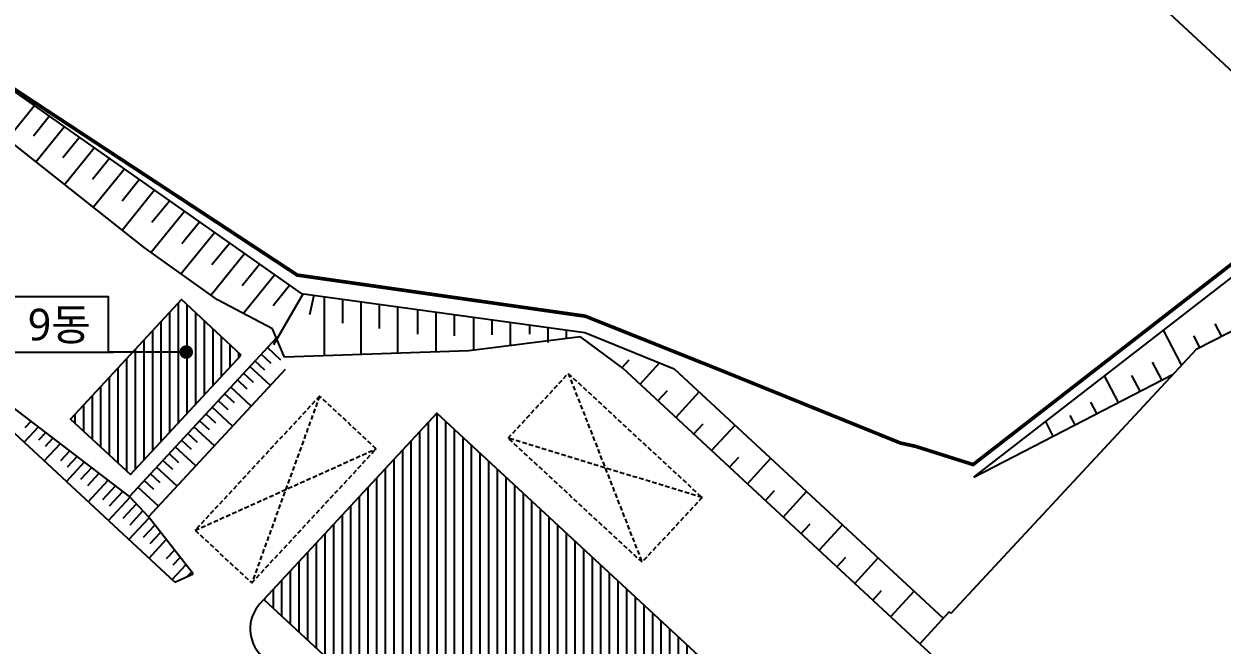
# Model space of a CAD drawing. Header units: millimetres. Extents: x 0 to 841000, y 0 to 594000.
# Drawn here: x 338204 to 470579, y 396028 to 464667 of the extents above; entities that cross this region are included whole.
import ezdxf
from ezdxf.enums import TextEntityAlignment as Align
from ezdxf.xclip import XClip

# ---------------------------------------------------------------- set-up
doc = ezdxf.new("R2010")
doc.units = ezdxf.units.MM
doc.header["$LTSCALE"] = 1000
doc.header["$XCLIPFRAME"] = 0
doc.linetypes.add('XR-SITE PLAN$0$DASHED', pattern=[0.75, 0.5, -0.25])
doc.linetypes.add('XR-SITE PLAN$0$PHANTOM-GAUN', pattern=[30, 20, -2, 2, -2, 2, -2])
doc.layers.get('Defpoints').update_dxf_attribs({"color": 137})
for name, color, linetype in [('SYM-LEAD', 6, 'Continuous'), ('TEXT', 3, 'Continuous'), ('XR-PLAN$0$WALL-D', 8, 'Continuous'), ('XR-SITE PLAN$0$ETC-8', 8, 'Continuous'), ('XR-SITE PLAN$0$건물', 3, 'Continuous'), ('XR-SITE PLAN$0$대지경계선', 2, 'XR-SITE PLAN$0$PHANTOM-GAUN'), ('XR-SITE PLAN$0$입면선', 8, 'Continuous'), ('XR-SITE PLAN$0$획지경계선', 8, 'Continuous'), ('일반형 주차', 5, 'Continuous')]:
    doc.layers.add(name, color=color, linetype=linetype)
doc.styles.add('$0$스타일1', font='malgun.ttf')
doc.styles.add('스타일1', font='malgun.ttf')
doc.dimstyles.new('DIM-QD 1', dxfattribs={"dimtxt": 3, "dimasz": 1.5, "dimexe": 1, "dimexo": 0, "dimgap": 1, "dimtad": 1, "dimdec": 3, "dimdsep": 46, "dimlunit": 6, "dimtxsty": '$0$스타일1', "dimblk1": 'ARCHTICK', "dimblk2": 'ARCHTICK', "dimsah": 1, "dimcen": 0, "dimclrd": 256, "dimclre": 256, "dimclrt": 3, "dimazin": 2, "dimtfac": 1, "dimtdec": 3, "dimtix": 1, "dimtmove": 2, "dimatfit": 3, "dimldrblk": 'ARCHTICK', "dimfxl": 1, "dimtolj": 1, "dimtzin": 0, "dimarcsym": 0})

# ---------------------------------------------------------------- blocks, each defined once
blk = doc.blocks.new('_ARCHTICK')
at = {"color": 0, "linetype": 'ByBlock', "const_width": 0.15}
blk.add_lwpolyline([(-0.5, -0.5), (0.5, 0.5)], dxfattribs=at)
blk = doc.blocks.new('XR-PLAN$0$sheet-line')
at = {"layer": 'Defpoints'}
blk.add_lwpolyline([(168200, -356400), (0, -356400), (0, -237600), (168200, -237600)], close=True, dxfattribs=at)
blk = doc.blocks.new('XR-PLAN')
at = {"layer": 'Defpoints'}
for points in [[(345700, 114600), (483100, 114600), (483100, 4200), (345700, 4200)], [(461100, 25700), (361500, 25700), (361500, 102300), (461100, 102300)]]:
    blk.add_lwpolyline(points, close=True, dxfattribs=at)
at = {"layer": 'XR-PLAN$0$WALL-D'}
for p in [(336400, 356400), (504600, 356400)]:
    blk.add_blockref('XR-PLAN$0$sheet-line', p, dxfattribs=at)
blk = doc.blocks.new('A$Ca532a4fe')
at = {"layer": 'TEXT', "color": 7}
blk.add_lwpolyline([(237562, -121891), (248420, -121891), (248420, -115792), (237562, -115792)], close=True, dxfattribs=at)

msp = doc.modelspace()

# ---------------------------------------------------------------- hatches: boundary and pattern name
at = {"layer": 'XR-SITE PLAN$0$ETC-8'}
h = msp.add_hatch(dxfattribs=at)
h.set_pattern_fill('ANSI31', color=256, scale=300, angle=45)
h.paths.add_polyline_path([(334363, 380366), (329011, 385330), (320783, 376458), (326135, 371494)])
h.paths.add_polyline_path([(383832, 421657), (364718, 401047), (405166, 363534), (424280, 384144)])
h.paths.add_polyline_path([(362210, 428076), (355603, 434204), (343355, 420997), (349962, 414869)])
h.paths.add_polyline_path([(471860, 297013), (473454, 295579), (474196, 296404), (472602, 297838)], flags=9)
h.paths.add_polyline_path([(471526, 296285), (474998, 293161), (475706, 293947), (472234, 297071)], flags=9)
h.paths.add_polyline_path([(474233, 385583), (475667, 387177), (474843, 387919), (473408, 386325)], flags=9)
h.paths.add_polyline_path([(474961, 385250), (478086, 388722), (477300, 389429), (474175, 385957)], flags=9)
h = msp.add_hatch(dxfattribs=at)
h.set_pattern_fill('ANSI31', color=256, scale=300, angle=45)
h.paths.add_polyline_path([(442527, 349131), (438612, 352739), (429739, 343109), (433655, 339502)])
h.paths.add_polyline_path([(542628, 366114), (517942, 389008), (509593, 393375), (493313, 403339), (431180, 336344), (439076, 329021), (439436, 329161), (448714, 328985), (452934, 328821), (457541, 328352), (461455, 328689), (460632, 334256), (459805, 340324), (459818, 349890), (460789, 358110), (460943, 359960), (461222, 366675), (470554, 368128), (474066, 360398), (478173, 351137), (468394, 340372), (468018, 331743), (470756, 324115), (476929, 319990), (482799, 316825), (487425, 314339), (492393, 311949)])
h.paths.add_polyline_path([(474066, 360398), (470554, 368128), (461222, 366675), (460943, 359960), (460789, 358110), (459818, 349890), (459805, 340324), (460632, 334256), (461455, 328689), (457541, 328352), (452934, 328821), (448714, 328985), (439436, 329161), (439076, 329021), (446215, 322400), (457768, 323704), (459695, 322667), (465539, 319991), (474693, 315588), (478814, 313597), (483217, 311427), (488972, 308580), (489179, 308483), (492393, 311949), (487425, 314339), (482799, 316825), (476929, 319990), (470756, 324115), (468018, 331743), (468394, 340372), (478173, 351137)])
h.paths.add_polyline_path([(483217, 311427), (478814, 313597), (474693, 315588), (465539, 319991), (459695, 322667), (457768, 323704), (446215, 322400), (476251, 294543), (489179, 308483), (488972, 308580)])
h.paths.add_polyline_path([(497556, 407915), (493313, 403339), (509593, 393375), (517942, 389008)])
h.paths.add_polyline_path([(580231, 300151), (561653, 317381), (540069, 294107), (540341, 294014), (556261, 287727), (567237, 283367, 0.5209097), (567688, 286625), (566952, 287356), (568146, 288644), (568921, 287956)])
h.paths.add_polyline_path([(556261, 287727), (540341, 294014), (540069, 294107), (536645, 290415), (560236, 281112), (560915, 280847), (564198, 284387), (564958, 283682, 0.3150025), (567237, 283367)])
h.paths.add_polyline_path([(561619, 280082), (560859, 280787), (560915, 280847), (560236, 281112), (536645, 290415), (519443, 271868), (538021, 254638)])
h.paths.add_polyline_path([(536645, 290415), (531994, 292252), (520891, 296014), (518444, 296856), (506447, 283920), (519443, 271868)])
h.paths.add_polyline_path([(521701, 300367), (518444, 296856), (520891, 296014), (531994, 292252), (536602, 290432), (536645, 290415), (540069, 294107)])
h.paths.add_polyline_path([(561653, 317381), (548657, 329433), (537896, 317829), (538640, 317108), (537446, 315820), (536662, 316499, 1), (533932, 313556), (534692, 312851), (531353, 309251), (530593, 309956), (521701, 300367), (540069, 294107)])
h.paths.add_polyline_path([(500129, 271925), (497616, 274256), (496595, 273156), (499109, 270825)])
h.paths.add_polyline_path([(474961, 385250), (478086, 388722), (477300, 389429), (474175, 385957)], flags=25)
h.paths.add_polyline_path([(471860, 297013), (473454, 295579), (474196, 296404), (472602, 297838)], flags=25)
h.paths.add_polyline_path([(471526, 296285), (474998, 293161), (475706, 293947), (472234, 297071)], flags=9)

# ---------------------------------------------------------------- linework, layer by layer
at = {"layer": 'Defpoints'}
msp.add_lwpolyline([(356065, 566675), (412811, 514047), (412811, 514047), (590883, 348897)], dxfattribs=at)
at = {"layer": 'XR-SITE PLAN$0$건물', "color": 7}
for points in [[(362210, 428076), (355603, 434204), (343355, 420997), (349962, 414869)], [(364718, 401047), (405166, 363534), (424280, 384144), (383832, 421657)]]:
    msp.add_lwpolyline(points, close=True, dxfattribs=at)
at = {"layer": 'XR-SITE PLAN$0$대지경계선', "const_width": 400}
msp.add_lwpolyline([(139919, 535264), (186578, 520728), (195297, 518012), (228002, 489221), (305119, 474668), (329879, 462244), (368402, 436912), (400225, 432370), (414842, 426538), (435056, 418348), (436678, 417998), (443073, 415972), (478705, 443608)], dxfattribs=at)
at = {"layer": 'XR-SITE PLAN$0$입면선'}
for p, q in [((351468, 439955), (331904, 455481)), ((443167, 414577), (493847, 453879)), ((359593, 434166), (351468, 439955)), ((349858, 412462), (320329, 435033)), ((354889, 402981), (320329, 435033)), ((365665, 430976), (359593, 434166)), ((366997, 427858), (365665, 430976)), ((466100, 426977), (464111, 430819)), ((473005, 431381), (467702, 428704)), ((470542, 430137), (469826, 431518)), ((366095, 429970), (349858, 412462)), ((366601, 427515), (365105, 428903)), ((399710, 430103), (387356, 428534)), ((404365, 426623), (399710, 430103)), ((468132, 428921), (467478, 430186)), ((365505, 427152), (364417, 428161)), ((387356, 428534), (366997, 427858)), ((467702, 428704), (440624, 399508)), ((367080, 426478), (351966, 410181)), ((365429, 424698), (363158, 426804)), ((364817, 426410), (363729, 427419)), ((437198, 396172), (404365, 426623)), ((463918, 425322), (462892, 427305)), ((362870, 424310), (361782, 425320)), ((363558, 425052), (362470, 426062)), ((443167, 414577), (465163, 425967)), ((459126, 422841), (457606, 425775)), ((461522, 424081), (460617, 425830)), ((361453, 422782), (360365, 423792)), ((363324, 422428), (361053, 424534)), ((361259, 420202), (358989, 422308)), ((360765, 422040), (359677, 423050)), ((456729, 421600), (456067, 422880)), ((359389, 420556), (358301, 421566)), ((454333, 420359), (453792, 421405)), ((338220, 418441), (339803, 420148)), ((338349, 420068), (338995, 420765)), ((359257, 418043), (356986, 420149)), ((358701, 419814), (357612, 420824)), ((451937, 419118), (451102, 420731)), ((339832, 418692), (340610, 419531)), ((340574, 418004), (341418, 418913)), ((356698, 417655), (355610, 418665)), ((357386, 418397), (356298, 419407)), ((340445, 416376), (342226, 418296)), ((342277, 416425), (343271, 417497)), ((355322, 416171), (354234, 417181)), ((357193, 415817), (354922, 417923)), ((342889, 414110), (344886, 416262)), ((343019, 415737), (344078, 416880)), ((355128, 413591), (352858, 415697)), ((354634, 415429), (353546, 416439)), ((344502, 414361), (345694, 415645)), ((345244, 413673), (346501, 415028)), ((353258, 413946), (352169, 414955)), ((345314, 411861), (347525, 414245)), ((346927, 412112), (348333, 413628)), ((347669, 411424), (349140, 413011)), ((353064, 411365), (350793, 413471)), ((352570, 413204), (351481, 414213)), ((347540, 409797), (349935, 412379)), ((351966, 410181), (349858, 412462)), ((349153, 410048), (350624, 411633)), ((349934, 409323), (351349, 410848)), ((349805, 407696), (352032, 410096)), ((351418, 407947), (352663, 409289)), ((356890, 403883), (351966, 410181)), ((352160, 407259), (353294, 408481)), ((352031, 405631), (353926, 407674)), ((353960, 405589), (354826, 406523)), ((354702, 404901), (355457, 405715)), ((354573, 403274), (356088, 404908)), ((354889, 402981), (356890, 403883)), ((356252, 403595), (356720, 404100)), ((364270, 400564), (364718, 401047)), ((440426, 399692), (437198, 396172)), ((440624, 399508), (440426, 399692)), ((437198, 396172), (443829, 390023))]:
    msp.add_line(p, q, dxfattribs=at)
at = {"layer": 'XR-SITE PLAN$0$입면선', "linetype": 'XR-SITE PLAN$0$DASHED'}
for p, q in [((398338, 426045), (406491, 405174)), ((370862, 423528), (363376, 402897)), ((413127, 412330), (391702, 418890)), ((357114, 408705), (377124, 417720))]:
    msp.add_line(p, q, dxfattribs=at)
for points in [[(398338, 426045), (413127, 412330), (406491, 405174), (391702, 418890)], [(377124, 417720), (370862, 423528), (357114, 408705), (363376, 402897)]]:
    msp.add_lwpolyline(points, close=True, dxfattribs=at)
at = {"layer": 'XR-SITE PLAN$0$입면선'}
msp.add_arc((367238, 397811), 4048, 137.1562, 227.1562, dxfattribs=at)
at = {"layer": 'XR-SITE PLAN$0$획지경계선'}
for p, q in [((331638, 461048), (368821, 434887)), ((336354, 451950), (339335, 455632)), ((339240, 452298), (340994, 454465)), ((339524, 449433), (342653, 453298)), ((342511, 449905), (344312, 452131)), ((342695, 446917), (345972, 450963)), ((345781, 447513), (347631, 449796)), ((345866, 444401), (349290, 448629)), ((349052, 445120), (350949, 447462)), ((349037, 441885), (352608, 446294)), ((352339, 442746), (354267, 445127)), ((352238, 439406), (355926, 443960)), ((355659, 440414), (357585, 442793)), ((355541, 437053), (359244, 441626)), ((358978, 438082), (360903, 440458)), ((358844, 434700), (362562, 439291)), ((362298, 435749), (364221, 438124)), ((362418, 432682), (365880, 436957)), ((365741, 433569), (367539, 435789)), ((365807, 429240), (369060, 434854)), ((368821, 434887), (400165, 430553)), ((370237, 434692), (369739, 432507)), ((371371, 434535), (371366, 428003)), ((373394, 434255), (373393, 431596)), ((375418, 433975), (375414, 428137)), ((377442, 433695), (377440, 431006)), ((379465, 433415), (379462, 428272)), ((381685, 433108), (381683, 430388)), ((383709, 432829), (383706, 428413)), ((385733, 432549), (385731, 430208)), ((387871, 432253), (387868, 428599)), ((389895, 431973), (389893, 430292)), ((391918, 431693), (391916, 429113)), ((394057, 431398), (394056, 430376)), ((396080, 431118), (396079, 429462)), ((398104, 430838), (398103, 430003)), ((400165, 430553), (410061, 426550)), ((404284, 426684), (405082, 427555)), ((406270, 424857), (408428, 427210)), ((410061, 426550), (439780, 398987)), ((408248, 423022), (409296, 424165)), ((410227, 421187), (412808, 424002)), ((412205, 419352), (413238, 420478)), ((414184, 417517), (416766, 420332)), ((416162, 415682), (417180, 416791)), ((418141, 413847), (420723, 416662)), ((420120, 412012), (421121, 413104)), ((422098, 410177), (424680, 412992)), ((424077, 408342), (425063, 409417)), ((426055, 406507), (428637, 409322)), ((428034, 404672), (429004, 405730)), ((430013, 402837), (432594, 405652)), ((431991, 401002), (432946, 402043)), ((433970, 399167), (436552, 401982))]:
    msp.add_line(p, q, dxfattribs=at)

# ---------------------------------------------------------------- next in the draw order: wipeouts: each hides what was drawn before it
msp.add_wipeout([(336680, 434505), (336680, 428406), (347538, 428406), (347538, 434505)])

# ---------------------------------------------------------------- next in the draw order: block references
ref = msp.add_blockref('XR-PLAN', (44602, 42313), dxfattribs=dict(rotation=47.15620461601618))
XClip(ref).set_block_clipping_path([(361500.0000000001, 12508.6156973273), (450227.1653741396, 87946.2503726115)])
at = {"layer": '일반형 주차'}
msp.add_blockref('A$Ca532a4fe', (99118, 550297), dxfattribs=at)

# ---------------------------------------------------------------- next in the draw order: texts
at = {"layer": 'TEXT', "style": '스타일1'}
msp.add_text('9동', height=3500, dxfattribs=at).set_placement((342109, 431455), align=Align.MIDDLE_CENTER)

# ---------------------------------------------------------------- next in the draw order: leaders
at = {"layer": 'SYM-LEAD'}
msp.add_leader([(356133, 428406), (347538, 428406), (348080, 428406)], dimstyle='DIM-QD 1', override={"dimscale": 1000, "dimasz": 1.5, "dimtad": 0, "dimclrd": 6, "dimldrblk": 'DOT'}, dxfattribs=at)

doc.saveas('drawing.dxf')
